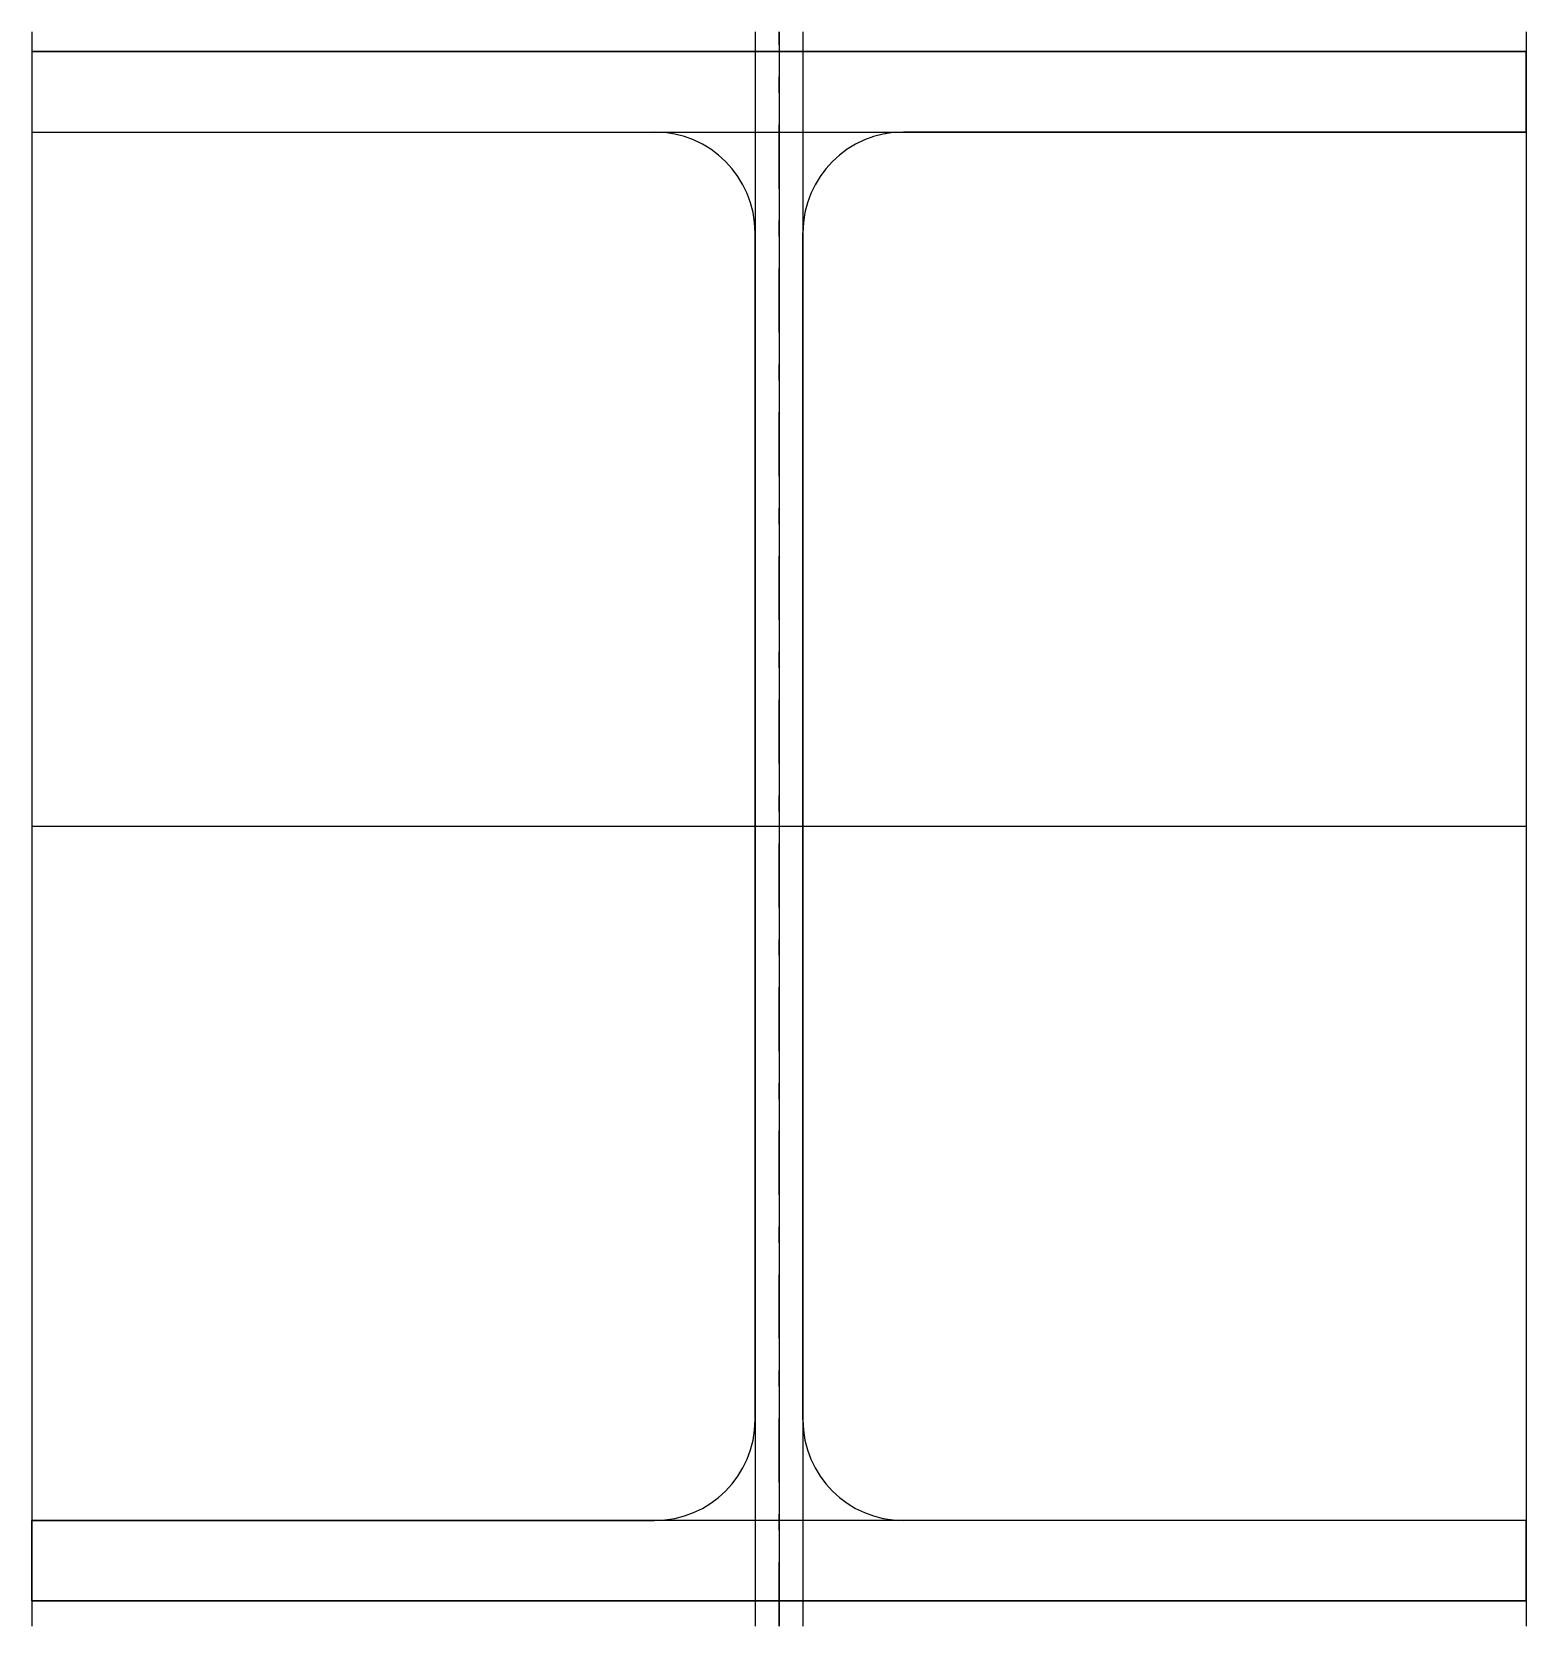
# Model space of a CAD drawing. Extents: x -148 to 148, y -159 to 158.
import ezdxf

# ---------------------------------------------------------------- set-up
doc = ezdxf.new("R2010")
doc.units = 0
doc.linetypes.add('CENTER', pattern=[28.575, 12.7, -6.35, 3.175, -6.35])
doc.layers.get('0').update_dxf_attribs({"linetype": 'CONTINUOUS'})

msp = doc.modelspace()

# ---------------------------------------------------------------- linework, layer by layer
at = {"linetype": 'CONTINUOUS'}
for p, q in [((-148.5, 157.92), (-148.5, -159)), ((-4.75, 157.92), (-4.75, -159)), ((0, 157.92), (0, -159)), ((4.75, 157.92), (4.75, -159)), ((148.5, 157.92), (148.5, -159)), ((-148.5, 154), (148.5, 154)), ((148.5, 154), (-148.5, 154)), ((-148.5, 154), (-148.5, 138)), ((148.5, 154), (-148.5, 154)), ((-148.5, 154), (-148.5, 138)), ((148.5, 138), (148.5, 154)), ((148.5, 154), (148.5, 138)), ((-148.5, 138), (148.5, 138)), ((-148.5, 138), (-24.75, 138)), ((-148.5, 138), (-24.75, 138)), ((24.75, 138), (148.5, 138)), ((148.5, 138), (24.75, 138)), ((-4.75, 118), (-4.75, -118)), ((-4.75, -118), (-4.75, 118)), ((4.75, -118), (4.75, 118)), ((4.75, -118), (4.75, 118)), ((-148.5, 0), (148.5, 0)), ((148.5, -138), (-148.5, -138)), ((-24.75, -138), (-148.5, -138)), ((-148.5, -138), (-148.5, -154)), ((-148.5, -154), (-148.5, -138)), ((-148.5, -138), (-24.75, -138)), ((148.5, -138), (24.75, -138)), ((148.5, -138), (24.75, -138)), ((148.5, -154), (148.5, -138)), ((148.5, -154), (148.5, -138)), ((148.5, -154), (-148.5, -154)), ((-148.5, -154), (148.5, -154)), ((148.5, -154), (-148.5, -154))]:
    msp.add_line(p, q, dxfattribs=at)
at = {"linetype": 'CENTER'}
for p, q in [((0, -159), (0, 157.92)), ((-148.5, 0), (148.5, 0))]:
    msp.add_line(p, q, dxfattribs=at)
at = {"linetype": 'CONTINUOUS'}
for centre, start, end in [((-24.75, 118), 0, 90), ((-24.75, 118), 0, 90), ((24.75, 118), 90, 180), ((24.75, 118), 90, 180), ((-24.75, -118), 270, 0), ((-24.75, -118), 270, 0), ((24.75, -118), 180, 270), ((24.75, -118), 180, 270)]:
    msp.add_arc(centre, 20, start, end, dxfattribs=at)

doc.saveas('drawing.dxf')
